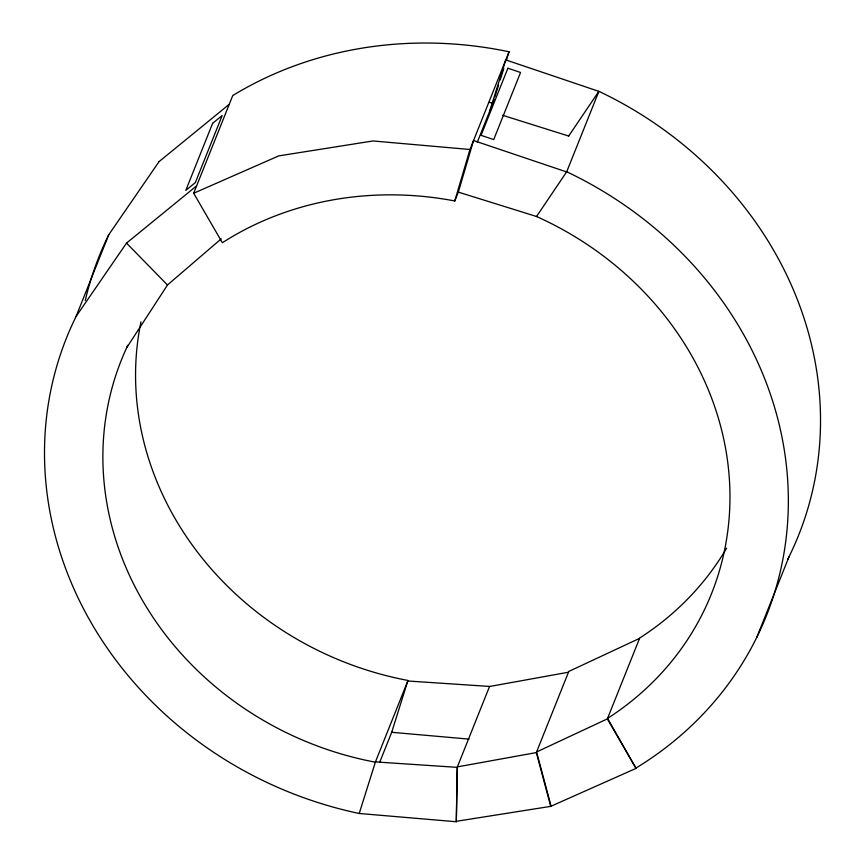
<?xml version="1.0" encoding="UTF-8"?>
<svg xmlns="http://www.w3.org/2000/svg" width="865" height="865" viewBox="0 0 865 865"><rect width="100%" height="100%" fill="white"/><g stroke="black" fill="none" stroke-linecap="round" stroke-linejoin="round"><path stroke-width="1.3" d="M159.149 161.496L108.763 234.729L76.088 316.439A376.502 338.972 21.8 0 0 359.224 813.478L456.309 821.75L457.185 767.352L489.525 686.507L568.489 672.213M456.309 821.75L457.38 766.887L536.332 752.582L568.792 671.445L639.57 638.37M454.741 201.08L469.954 149.494L509.042 51.781A376.502 338.972 21.8 0 0 232.761 95.528L193.674 193.241L222.359 242.73A317.347 285.72 21.8 0 1 453.865 200.799L454.741 201.08L458.331 192.117L473.544 140.53L566.64 171.94L598.872 91.366L505.787 59.912L489.687 111.217M494.153 99.237L492.942 103.086A317.347 285.72 21.8 0 0 488.985 102.362M494.953 96.675L498.575 85.127M500.186 80.002L503.808 68.454M506.22 60.766L509.042 51.781M359.224 813.478L375.432 761.914L457.185 767.352M76.088 316.439L126.517 243.097L196.636 185.845M140.973 321.888A317.347 285.72 21.8 0 0 408.01 680.463L375.324 762.173A317.347 285.72 21.8 0 1 126.658 347.762L127.642 345.286M126.658 347.762L167.54 284.931L221.267 238.816M477.253 142.325L492.477 104.254M458.331 192.117L536.495 216.477A317.347 285.72 21.8 0 1 607.565 718.393L636.045 768.38L550.724 806.364L456.493 821.285M379.746 762.173L391.91 731.768M550.973 805.748L536.581 751.966L607.36 718.891L639.722 638.002A317.347 285.72 21.8 0 0 726.622 548.129M756.756 637.397L788.912 556.995M568.651 136.086L598.883 91.322A376.502 338.972 21.8 0 1 787.723 559.385M536.43 216.661L566.716 171.757A376.502 338.972 21.8 0 1 636.251 767.882M159.128 161.56L229.247 104.308M193.674 193.241L278.757 155.884L372.988 140.963L469.954 149.494M489.547 686.442L407.793 680.993L391.694 732.298L469.014 739.11M502.435 115.218L568.673 136.043M126.517 243.097L167.496 285.028M607.36 718.891L636.045 768.38M536.332 752.582L550.724 806.364M85.246 300.555A376.502 338.972 21.8 0 1 108.763 234.729M212.639 123.284L185.791 190.397L195.328 182.612L222.175 115.51L212.639 123.284M507.896 68.216L481.059 135.329L493.71 139.589L520.557 72.487L507.896 68.216"/></g></svg>
